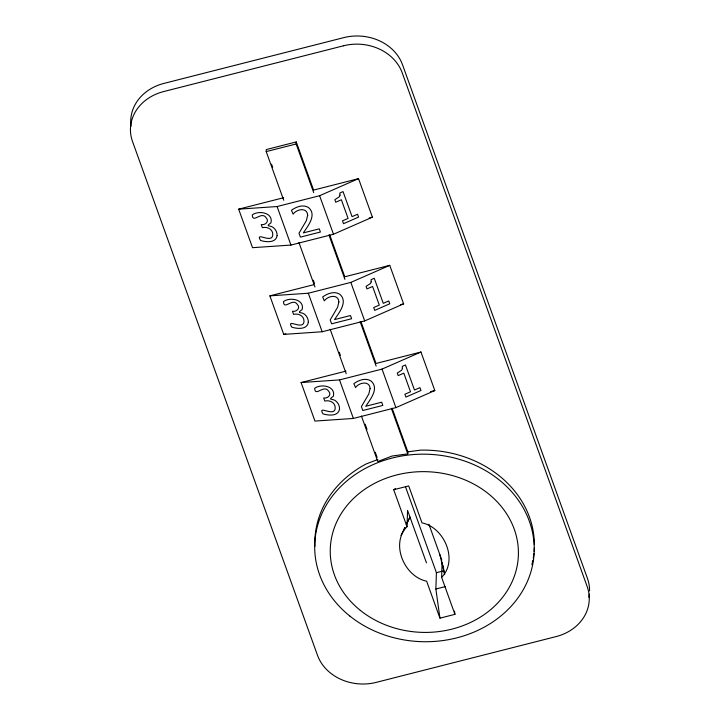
<?xml version="1.0" encoding="UTF-8"?>
<svg xmlns="http://www.w3.org/2000/svg" width="720" height="720" viewBox="0 0 720 720"><rect width="100%" height="100%" fill="white"/><g stroke="black" fill="none" stroke-linecap="round" stroke-linejoin="round"><path stroke-width="1.08" d="M283.725 200.259L266.211 151.596L266.274 149.562L296.244 141.93L313.578 190.089L358.533 178.65L372.402 217.179L333.486 234.243L290.961 245.07L252.531 247.689L238.662 209.16L283.617 197.721M313.695 192.627L296.172 143.973L296.244 141.93M361.413 416.034L377.784 461.52L392.157 456.012L407.754 453.897L407.826 451.854L392.121 408.231M454.482 611.1L454.932 614.34L439.947 618.156L426.636 581.184C404.406 576.729 390.141 543.798 407.025 526.698L407.565 510.39L426.465 562.869M439.947 618.156L435.87 589.005L436.419 572.697L405.468 486.729M454.932 614.34L441.621 577.368L442.134 562.149M404.001 529.659L404.919 527.715M406.296 524.799L409.959 517.032L406.665 523.827M401.013 535.473L404.784 527.706M441.621 577.368C458.505 560.268 444.24 527.337 422.001 522.882L408.699 485.91L393.714 489.726L407.025 526.698M393.714 489.726L395.433 488.574M238.662 209.16L277.092 206.541L319.617 195.714L358.533 178.65M269.874 295.857L308.304 293.229L350.829 282.402L389.745 265.338L403.614 303.867L364.698 320.931L322.173 331.758L283.743 334.386L269.874 295.857L313.758 284.688M301.086 382.545L339.516 379.917L382.041 369.09L420.957 352.026L434.826 390.555L395.91 407.619L353.385 418.446L314.955 421.074L301.086 382.545L346.032 371.106M377.856 459.486L366.183 463.95A109.782 93.762 1.9 0 0 314.91 546.399M266.211 151.596L296.172 143.973M369.189 217.998L372.402 217.179M389.745 265.338L344.79 276.786L329.715 234.9M283.743 334.386L285.885 333.837M400.401 304.686L403.614 303.867M420.957 352.026L376.002 363.474L360.927 321.597M430.542 391.653L434.826 390.555M436.419 572.697L442.845 571.068M435.87 589.005L445.509 586.557M407.826 451.854L420.48 450.135A109.782 93.762 1.9 0 1 534.366 544.68M319.617 195.714L333.486 234.243M350.829 282.402L364.698 320.931M382.041 369.09L395.91 407.619M328.923 234.936L344.916 279.36M360.153 321.669L376.146 366.102M391.374 408.411L407.754 453.897M428.922 524.268L441.828 560.115M271.548 164.214L272.682 167.355M313.317 280.224L314.451 283.365M339.255 352.26L340.38 355.401M365.139 424.17L367.011 429.363M375.237 452.214L377.109 457.407M298.953 242.568L314.955 286.992M330.183 329.301L346.176 373.725M277.092 206.541L290.961 245.07M308.304 293.229L322.173 331.758M339.516 379.917L353.385 418.446M439.776 554.418L444.645 574.407L442.935 565.173M534.303 548.028A109.782 93.762 1.9 0 1 534.096 551.376M533.88 553.617A109.782 93.762 1.9 0 1 533.268 558.063M532.872 560.268A109.782 93.762 1.9 0 1 531.891 564.633M589.356 594.072A47.052 40.185 1.9 0 1 588.861 597.204M589.554 590.913A47.052 40.185 1.9 0 0 587.466 578.457L402.516 64.737A47.052 40.185 1.9 0 0 343.692 37.647L163.89 83.421A47.052 40.185 1.9 0 0 131.031 126.171M307.674 215.262L306.378 220.599L298.989 233.226L300.393 237.132L320.409 232.029L319.257 228.843L303.318 232.902C307.845 226.089 317.169 214.866 308.547 207.549C303.102 204.102 296.19 206.847 291.456 210.258L293.121 214.155C296.559 209.097 307.278 206.928 307.674 215.262M338.886 301.95L337.59 307.287L330.192 319.914L331.605 323.82L351.621 318.726L350.469 315.531L334.521 319.59C339.057 312.786 348.372 301.563 339.75 294.237C334.314 290.79 327.402 293.535 322.659 296.946L324.324 300.843C327.762 295.794 338.49 293.616 338.886 301.95M370.098 388.638L368.793 393.975L361.404 406.611L362.808 410.508L382.833 405.414L381.681 402.219L365.733 406.278C370.269 399.474 379.584 388.251 370.962 380.934C365.526 377.487 358.614 380.223 353.871 383.634L355.536 387.531C358.974 382.482 369.702 380.304 370.098 388.638M277.11 235.611C276.012 243.207 265.977 242.19 260.604 240.48C254.448 230.769 272.349 244.476 272.79 234.657C272.997 229.167 267.183 226.395 262.368 227.673L261.252 224.577C265.473 225.504 269.721 221.058 266.049 217.62C261.36 210.735 252.639 224.082 252.252 214.893C258.723 210.051 273.537 212.733 270.936 222.858C264.492 227.385 270.675 224.676 273.78 227.97C275.94 229.86 277.209 232.74 277.11 235.611M308.322 322.299C307.224 329.895 297.189 328.878 291.816 327.168C285.66 317.457 303.561 331.164 304.002 321.345C304.209 315.855 298.395 313.083 293.58 314.361L292.464 311.265C296.685 312.192 300.933 307.746 297.261 304.308C292.563 297.423 283.851 310.77 283.464 301.59C289.926 296.739 304.749 299.421 302.148 309.555C295.704 314.073 301.887 311.373 304.992 314.658C307.152 316.548 308.421 319.428 308.322 322.299M339.534 408.996C338.436 416.583 328.401 415.566 323.028 413.856C316.872 404.154 334.773 417.852 335.214 408.033C335.421 402.543 329.607 399.771 324.792 401.058L323.676 397.953C327.888 398.88 332.145 394.443 328.473 390.996C323.775 384.111 315.063 397.458 314.676 388.278C321.138 383.427 335.961 386.118 333.36 396.243C326.916 400.77 333.099 398.061 336.204 401.346C338.364 403.245 339.624 406.116 339.534 408.996M339.993 195.129L339.246 196.821L334.863 199.683L335.772 202.221L341.37 199.764L348.084 218.403L342.486 220.86L343.503 223.695L358.56 217.089L357.534 214.254L352.062 216.657L343.044 191.601L339.831 193.005L339.993 195.129M371.205 281.817L370.458 283.509L366.075 286.371L366.984 288.909L372.582 286.461L379.296 305.091L373.698 307.548L374.715 310.383L389.772 303.786L388.746 300.942L383.274 303.345L374.256 278.289L371.043 279.693L371.205 281.817M402.417 368.514L401.661 370.197L397.278 373.059L398.196 375.606L403.794 373.149L410.508 391.779L404.901 394.236L405.927 397.071L420.984 390.474L419.958 387.639L414.486 390.033L405.459 364.977L402.246 366.39L402.417 368.514M343.422 45.801L163.611 91.575A47.052 40.185 1.9 0 0 132.534 141.543L317.484 655.263A47.052 40.185 1.9 0 0 376.308 682.353L556.11 636.579A47.052 40.185 1.9 0 0 587.187 586.611L402.237 72.891A47.052 40.185 1.9 0 0 343.422 45.801M360.333 610.38A94.095 80.37 1.9 0 0 516.051 570.744A94.095 80.37 1.9 0 0 396.576 474.975A94.095 80.37 1.9 0 0 360.333 610.38M349.812 616.032A109.782 93.762 1.9 0 0 531.477 569.781A109.782 93.762 1.9 0 0 392.094 458.055A109.782 93.762 1.9 0 0 349.812 616.032"/></g></svg>
